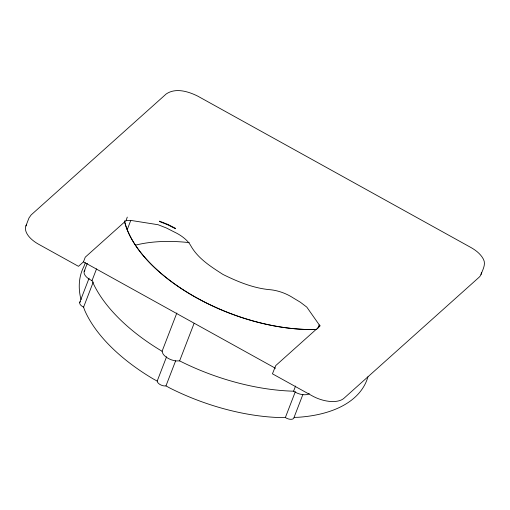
<?xml version="1.0" encoding="UTF-8"?>
<svg xmlns="http://www.w3.org/2000/svg" width="510" height="510" viewBox="0 0 510 510"><rect width="100%" height="100%" fill="white"/><g stroke="black" fill="none" stroke-linecap="round" stroke-linejoin="round"><path stroke-width="0.76" d="M127.29 217.107L125.989 220.702L85.272 257.167L83.455 261.872L78.476 266.335L38.645 244.264A24.869 12.954 21.1 0 1 26.514 224.738M25.908 225.949L28.968 218.006L31.155 214.914L166.196 93.98C175.663 87.49 188.394 91.488 197.727 96.122L471.259 247.694C476.079 250.461 480.618 254.044 483.301 258.997C486.247 264.142 482.747 269.637 481 274.501M85.336 262.739L83.914 266.43A152.477 79.439 21.1 0 0 80.644 298.076L81.135 299.58M84.175 271.422L87.299 263.326M79.694 302.506L89.097 278.148M96.556 268.846L92.01 280.621A156.5 81.536 21.1 0 0 162.103 351.275L162.919 353.717A11.558 6.018 21.1 0 0 176.058 360.927L179.616 360.882A156.5 81.536 21.1 0 0 293.575 391.189L297.164 393.133A11.551 6.018 21.1 0 0 309.296 393.663M367.952 376.794A152.477 79.439 21.1 0 1 297.98 417.295L294.066 417.365A5.788 3.015 21.1 0 1 291.038 419.316A5.788 3.015 21.1 0 1 285.37 417.531L281.016 417.613A152.586 79.496 21.1 0 1 169.906 388.065L165.96 385.898A5.788 3.015 21.1 0 1 160.299 384.667A5.788 3.015 21.1 0 1 157.195 381.091L152.809 378.688A152.586 79.503 21.1 0 1 84.488 309.812L83.602 307.103L93.285 282.005M127.168 229.793L130.789 220.409L158.125 224.731L166.4 227.989L174.21 231.967A28.566 14.886 21.1 0 1 190.459 245.144C197.555 258.296 210.751 266.577 222.972 274.444C238.087 281.902 254.088 288.488 271.052 289.801A28.566 14.886 21.1 0 1 293.052 297.827L300.384 302.239L306.822 307.135L319.222 324.832L319.662 326.846M162.084 351.262L176.849 312.987M157.195 381.091L166.591 356.732M165.96 385.898L175.644 360.8M179.616 360.882L194.1 323.346M293.575 391.189L295.564 386.032M317.832 328.44L319.222 324.832M285.364 417.531L295.335 391.693M294.066 417.365L302.895 394.485M167.65 224.751L167.79 224.406L159.496 221.142L159.375 221.493L167.65 224.751L175.459 228.729L175.612 228.391L167.79 224.406M320.267 325.705L275.744 365.581L272.442 373.817L312.273 395.887A24.869 12.954 21.1 0 0 343.969 398.272L479.017 277.332A24.869 12.954 21.1 0 0 481.44 272.493M125.989 220.702L130.789 220.409M83.315 261.789L275.476 368.277M92.01 280.621A11.551 6.018 21.1 0 1 84.915 270.153M135.411 245.176A138.854 72.343 21.1 0 1 189.248 242.626M124.536 221.359A138.854 72.343 21.1 0 0 316.914 329.441A138.886 72.363 21.1 0 1 124.395 220.779M83.602 307.103A5.788 3.015 21.1 0 1 80.357 301.608"/></g></svg>
